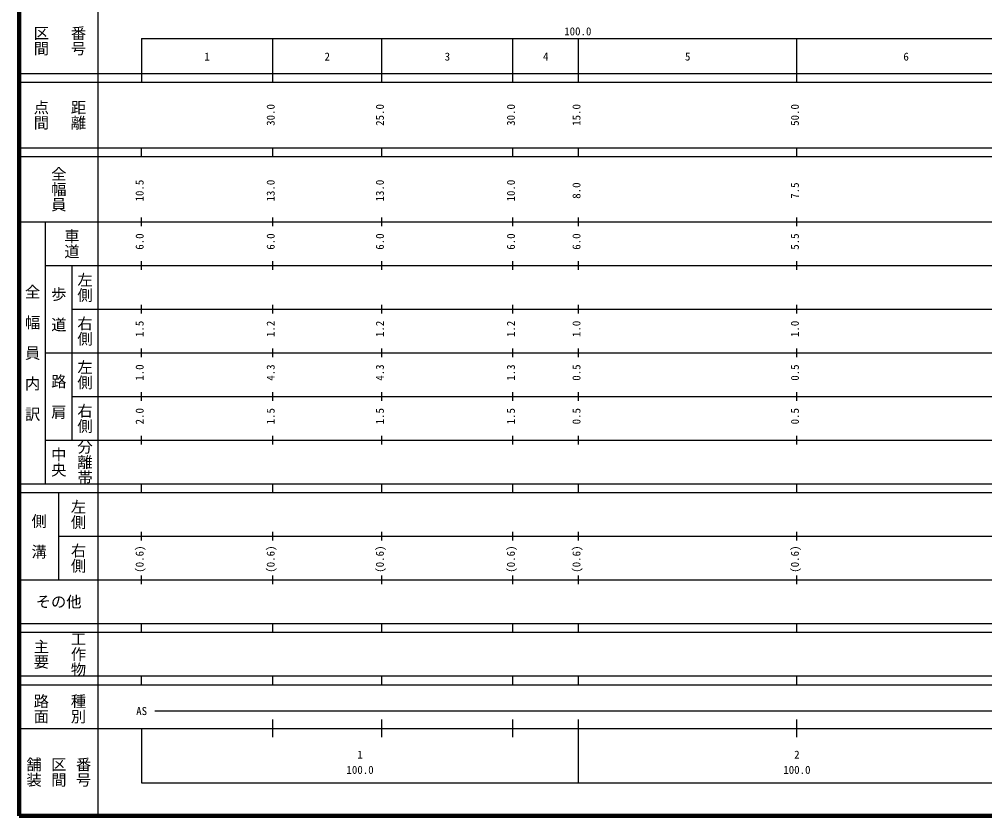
# Model space of a CAD drawing. Units: millimetres on the paper, enlarged 1000 times. Extents: x 40000 to 680000, y 20000 to 380000.
# Drawn here: x 40000 to 260988, y 20000 to 202409 of the extents above; entities that cross this region are included whole.
import ezdxf
from ezdxf.enums import TextEntityAlignment as Align

# ---------------------------------------------------------------- set-up
doc = ezdxf.new("R2010")
doc.units = ezdxf.units.MM
doc.header["$LTSCALE"] = 1000
doc.layers.add('M-TTL', color=2, linetype='Continuous', lineweight=140)
doc.layers.add('M-TTL-BAND', color=7, linetype='Continuous', lineweight=25)
doc.styles.add('@ＭＳ ゴシック', font='')
doc.styles.add('ＭＳ ゴシック', font='')
doc.styles.get('@ＭＳ ゴシック').set_extended_font_data('@MS Gothic')
doc.styles.get('ＭＳ ゴシック').set_extended_font_data('MS Gothic')

msp = doc.modelspace()

# ---------------------------------------------------------------- linework, layer by layer
at = {"layer": 'M-TTL'}
for p, q in [((40000, 380000), (40000, 20000)), ((40000, 20000), (680000, 20000))]:
    msp.add_line(p, q, dxfattribs=at)
at = {"layer": 'M-TTL-BAND'}
for p, q in [((58000, 370000), (58000, 20000)), ((68000, 198000), (579000, 198000)), ((68000, 198000), (68000, 188000)), ((98000, 188000), (98000, 198000)), ((123000, 188000), (123000, 198000)), ((153000, 188000), (153000, 198000)), ((168000, 188000), (168000, 198000)), ((218000, 188000), (218000, 198000)), ((40000, 190000), (579000, 190000)), ((40000, 188000), (579000, 188000)), ((40000, 173000), (579000, 173000)), ((68000, 171000), (68000, 173000)), ((98000, 171000), (98000, 173000)), ((123000, 171000), (123000, 173000)), ((153000, 171000), (153000, 173000)), ((168000, 171000), (168000, 173000)), ((218000, 171000), (218000, 173000)), ((40000, 171000), (579000, 171000)), ((68000, 155000), (68000, 157000)), ((98000, 155000), (98000, 157000)), ((123000, 155000), (123000, 157000)), ((153000, 155000), (153000, 157000)), ((168000, 155000), (168000, 157000)), ((218000, 155000), (218000, 157000)), ((40000, 156000), (579000, 156000)), ((46000, 96000), (46000, 156000)), ((46000, 146000), (579000, 146000)), ((52000, 146000), (52000, 106000)), ((68000, 145000), (68000, 147000)), ((98000, 145000), (98000, 147000)), ((123000, 145000), (123000, 147000)), ((153000, 145000), (153000, 147000)), ((168000, 145000), (168000, 147000)), ((218000, 145000), (218000, 147000)), ((52000, 136000), (579000, 136000)), ((68000, 135000), (68000, 137000)), ((98000, 135000), (98000, 137000)), ((123000, 135000), (123000, 137000)), ((153000, 135000), (153000, 137000)), ((168000, 135000), (168000, 137000)), ((218000, 135000), (218000, 137000)), ((46000, 126000), (579000, 126000)), ((68000, 125000), (68000, 127000)), ((98000, 125000), (98000, 127000)), ((123000, 125000), (123000, 127000)), ((153000, 125000), (153000, 127000)), ((168000, 125000), (168000, 127000)), ((218000, 125000), (218000, 127000)), ((52000, 116000), (579000, 116000)), ((68000, 115000), (68000, 117000)), ((98000, 115000), (98000, 117000)), ((123000, 115000), (123000, 117000)), ((153000, 115000), (153000, 117000)), ((168000, 115000), (168000, 117000)), ((218000, 115000), (218000, 117000)), ((68000, 105000), (68000, 107000)), ((98000, 105000), (98000, 107000)), ((123000, 105000), (123000, 107000)), ((153000, 105000), (153000, 107000)), ((168000, 105000), (168000, 107000)), ((218000, 105000), (218000, 107000)), ((46000, 106000), (579000, 106000)), ((40000, 96000), (579000, 96000)), ((68000, 94000), (68000, 96000)), ((98000, 94000), (98000, 96000)), ((123000, 94000), (123000, 96000)), ((153000, 94000), (153000, 96000)), ((168000, 94000), (168000, 96000)), ((218000, 94000), (218000, 96000)), ((40000, 94000), (579000, 94000)), ((49000, 94000), (49000, 74000)), ((49000, 84000), (579000, 84000)), ((68000, 83000), (68000, 85000)), ((98000, 83000), (98000, 85000)), ((123000, 83000), (123000, 85000)), ((153000, 83000), (153000, 85000)), ((168000, 83000), (168000, 85000)), ((218000, 83000), (218000, 85000)), ((40000, 74000), (579000, 74000)), ((68000, 73000), (68000, 75000)), ((98000, 73000), (98000, 75000)), ((123000, 73000), (123000, 75000)), ((153000, 73000), (153000, 75000)), ((168000, 73000), (168000, 75000)), ((218000, 73000), (218000, 75000)), ((40000, 64000), (579000, 64000)), ((40000, 62000), (579000, 62000)), ((68000, 62000), (68000, 64000)), ((98000, 62000), (98000, 64000)), ((123000, 62000), (123000, 64000)), ((153000, 62000), (153000, 64000)), ((168000, 62000), (168000, 64000)), ((218000, 62000), (218000, 64000)), ((40000, 52000), (579000, 52000)), ((68000, 50000), (68000, 52000)), ((98000, 50000), (98000, 52000)), ((123000, 50000), (123000, 52000)), ((153000, 50000), (153000, 52000)), ((168000, 50000), (168000, 52000)), ((218000, 50000), (218000, 52000)), ((40000, 50000), (579000, 50000)), ((71000, 44000), (565000, 44000)), ((98000, 38000), (98000, 42000)), ((123000, 38000), (123000, 42000)), ((153000, 38000), (153000, 42000)), ((168000, 27500), (168000, 42000)), ((218000, 38000), (218000, 42000)), ((40000, 40000), (579000, 40000)), ((68000, 40000), (68000, 27500)), ((68000, 27500), (579000, 27500))]:
    msp.add_line(p, q, dxfattribs=at)

# ---------------------------------------------------------------- texts
at = {"layer": 'M-TTL-BAND', "style": '@ＭＳ ゴシック'}
for s, p in [('区間', (45000, 197500)), ('番号', (53500, 197500)), ('点間', (45000, 180500)), ('距離', (53500, 180500)), ('全幅員', (49000, 163500)), ('車道', (52000, 151000)), ('左側', (55000, 141000)), ('全\u3000幅\u3000員\u3000内\u3000訳', (43000, 126000)), ('歩\u3000道', (49000, 136000)), ('右側', (55000, 131000)), ('左側', (55000, 121000)), ('路\u3000肩', (49000, 116000)), ('右側', (55000, 111000)), ('中央', (49000, 101000)), ('分離帯', (55000, 101000)), ('左側', (53500, 89000)), ('側\u3000溝', (44500, 84000)), ('右側', (53500, 79000)), ('主要', (45000, 57000)), ('工作物', (53500, 57000)), ('路面', (45000, 44500)), ('種別', (53500, 44500)), ('舗装', (43333, 30000)), ('番号', (54667, 30000)), ('区間', (49000, 30000))]:
    msp.add_text(s, height=2566, rotation=270, dxfattribs=at).set_placement(p, align=Align.MIDDLE_CENTER)
at = {"layer": 'M-TTL-BAND', "style": 'ＭＳ ゴシック'}
for s, p in [('100.0', (167844, 198195)), ('1', (83000, 192405)), ('2', (110500, 192405)), ('3', (138000, 192405)), ('4', (160500, 192405)), ('5', (193000, 192405)), ('6', (243000, 192405)), ('AS', (68000, 42500)), ('1', (118000, 32523)), ('2', (218000, 32523)), ('100.0', (118000, 29033)), ('100.0', (218000, 29033))]:
    msp.add_text(s, height=1833, dxfattribs=at).set_placement(p, align=Align.BOTTOM_CENTER)
for s, p in [('30.0', (99000, 180500)), ('25.0', (124000, 180500)), ('30.0', (154000, 180500)), ('15.0', (169000, 180500)), ('50.0', (219000, 180500)), ('10.5', (69000, 163174)), ('13.0', (99000, 163174)), ('13.0', (124000, 163174)), ('10.0', (154000, 163174)), ('8.0', (169000, 163174)), ('7.5', (219000, 163174)), ('6.0', (69000, 151500)), ('6.0', (99000, 151500)), ('6.0', (124000, 151500)), ('6.0', (154000, 151500)), ('6.0', (169000, 151500)), ('5.5', (219000, 151500)), ('1.5', (69000, 131500)), ('1.2', (99000, 131500)), ('1.2', (124000, 131500)), ('1.2', (154000, 131500)), ('1.0', (169000, 131500)), ('1.0', (219000, 131500)), ('1.0', (69000, 121500)), ('4.3', (99000, 121500)), ('4.3', (124000, 121500)), ('1.3', (154000, 121500)), ('0.5', (169000, 121500)), ('0.5', (219000, 121500)), ('2.0', (69000, 111500)), ('1.5', (99000, 111500)), ('1.5', (124000, 111500)), ('1.5', (154000, 111500)), ('0.5', (169000, 111500)), ('0.5', (219000, 111500)), ('(0.6)', (69000, 78764)), ('(0.6)', (99000, 78764)), ('(0.6)', (124000, 78764)), ('(0.6)', (154000, 78764)), ('(0.6)', (169000, 78764)), ('(0.6)', (219000, 78764))]:
    msp.add_text(s, height=1833, rotation=90, dxfattribs=at).set_placement(p, align=Align.BOTTOM_CENTER)
msp.add_text('その他', height=2566, dxfattribs=at).set_placement((49000, 69000), align=Align.MIDDLE_CENTER)

doc.saveas('drawing.dxf')
